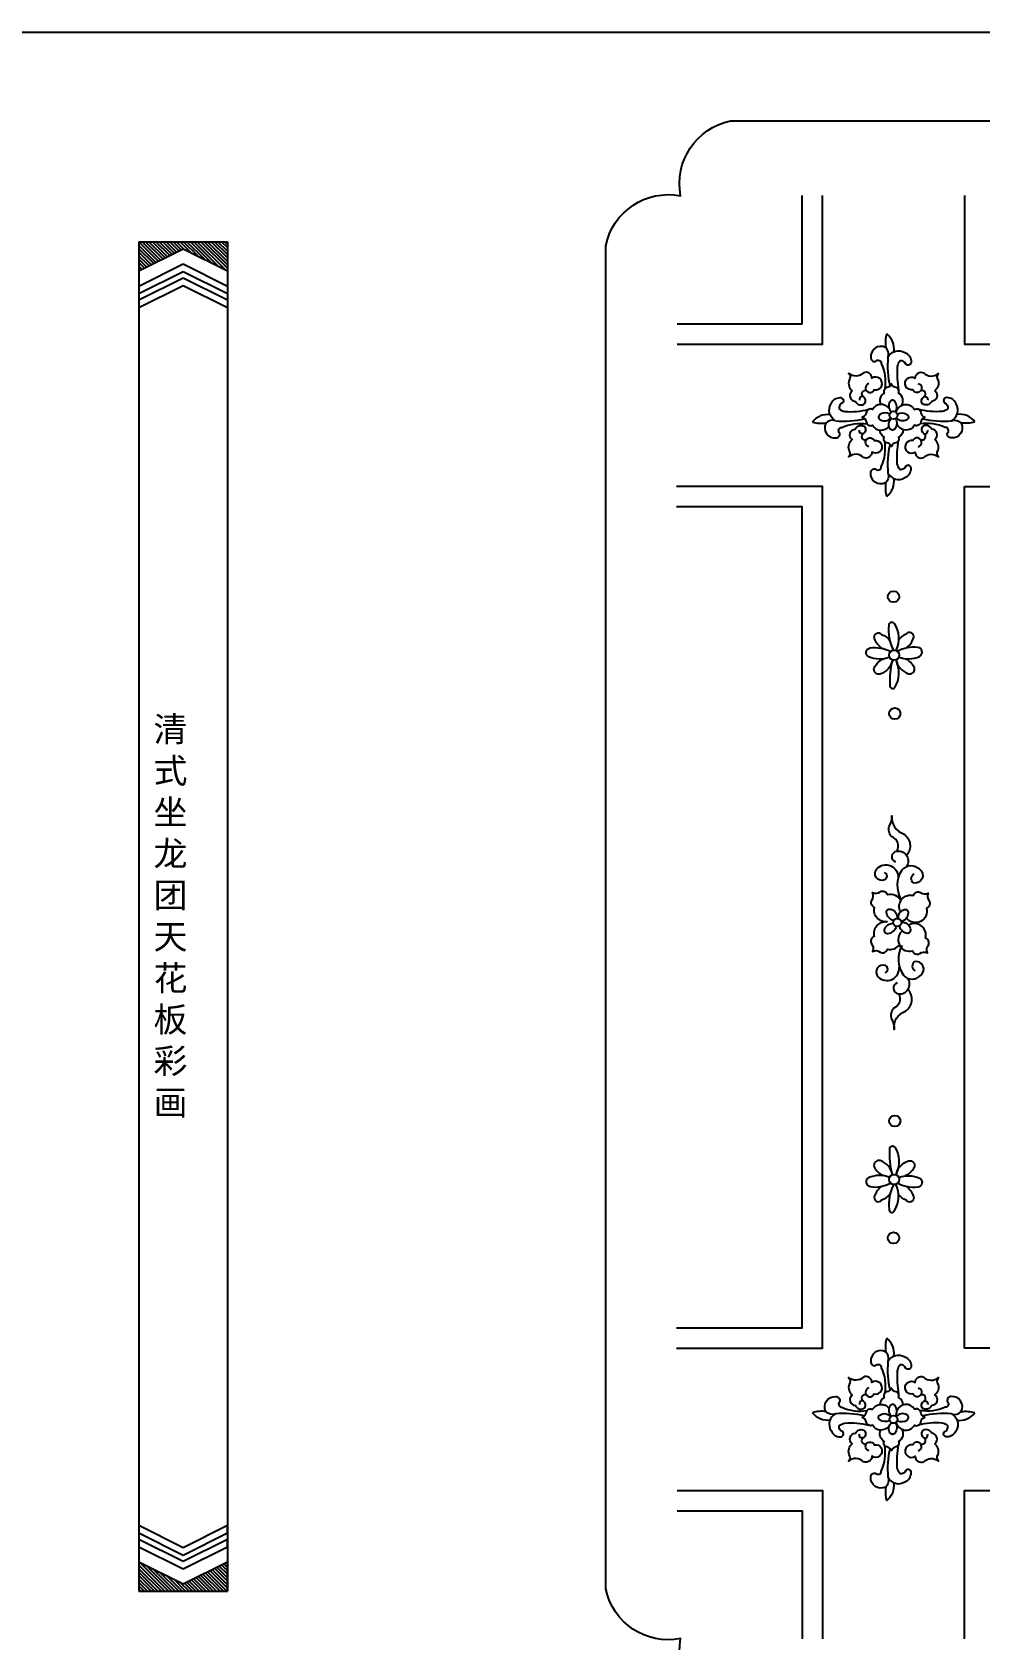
# Model space of a CAD drawing. Extents: x -66030 to 95157, y -13132 to 45879.
# Drawn here: x -41525 to -40360, y 6033 to 8010 of the extents above; entities that cross this region are included whole.
import ezdxf

# ---------------------------------------------------------------- set-up
doc = ezdxf.new("R2010")
doc.units = 0
doc.header["$LTSCALE"] = 100
doc.header["$MEASUREMENT"] = 0
for name, color, linetype in [('3', 11, 'CONTINUOUS'), ('4', 121, 'CONTINUOUS'), ('BH', 21, 'CONTINUOUS'), ('TEXT', 105, 'CONTINUOUS')]:
    doc.layers.add(name, color=color, linetype=linetype)
doc.styles.add('HZ', font='simhei.ttf')

# ---------------------------------------------------------------- blocks, each defined once
blk = doc.blocks.new('A$C7474708E')
at = {"layer": '3'}
for p, q in [((0, 1106.4), (0, 0)), ((0, 1106.4), (0, 1082.4)), ((0, 1106.4), (72.5, 1106.4)), ((0, 1082.4), (36.3, 1100.6)), ((36.3, 1100.6), (72.5, 1082.4)), ((72.5, 1106.4), (72.5, 0)), ((72.5, 1106.4), (72.5, 1082.4)), ((0, 1070), (36.3, 1088.1)), ((0, 1063.8), (36.3, 1081.9)), ((36.3, 1088.1), (72.5, 1070)), ((36.3, 1081.9), (72.5, 1063.8)), ((0, 1058.6), (36.3, 1076.8)), ((0, 1052.4), (36.3, 1070.6)), ((0, 1070), (0, 1063.8)), ((36.3, 1076.8), (72.5, 1058.6)), ((36.3, 1070.6), (72.5, 1052.4)), ((72.5, 1070), (72.5, 1063.8)), ((0, 1058.6), (0, 1052.4)), ((72.5, 1058.6), (72.5, 1052.4)), ((0, 54), (36.3, 35.9)), ((36.3, 35.9), (72.5, 54)), ((72.5, 47.8), (72.5, 54)), ((0, 47.8), (36.3, 29.6)), ((0, 42.7), (36.3, 24.5)), ((36.3, 29.6), (72.5, 47.8)), ((36.3, 24.5), (72.5, 42.7)), ((72.5, 36.4), (72.5, 42.7)), ((0, 36.4), (36.3, 18.3)), ((36.3, 18.3), (72.5, 36.4)), ((0, 24), (36.3, 5.9)), ((36.3, 5.9), (72.5, 24)), ((72.5, 0), (72.5, 24)), ((0, 0), (72.5, 0))]:
    blk.add_line(p, q, dxfattribs=at)
at = {"layer": 'BH'}
for p, q in [((15.8, 1090.3), (0, 1106.2)), ((13.9, 1089.4), (0, 1103.3)), ((12.1, 1088.5), (0, 1100.5)), ((10.2, 1087.5), (0, 1097.7)), ((8.3, 1086.6), (0, 1094.9)), ((17.7, 1091.3), (2.6, 1106.4)), ((19.6, 1092.2), (5.4, 1106.4)), ((21.5, 1093.2), (8.2, 1106.4)), ((23.4, 1094.1), (11.1, 1106.4)), ((25.3, 1095.1), (13.9, 1106.4)), ((27.1, 1096), (16.7, 1106.4)), ((29, 1096.9), (19.5, 1106.4)), ((30.9, 1097.9), (22.4, 1106.4)), ((32.8, 1098.8), (25.2, 1106.4)), ((34.7, 1099.8), (28, 1106.4)), ((37.2, 1100.1), (30.9, 1106.4)), ((42.9, 1097.2), (33.7, 1106.4)), ((48.5, 1094.4), (36.5, 1106.4)), ((54.2, 1091.6), (39.3, 1106.4)), ((59.8, 1088.8), (42.2, 1106.4)), ((65.5, 1085.9), (45, 1106.4)), ((71.2, 1083.1), (47.8, 1106.4)), ((72.5, 1084.6), (50.7, 1106.4)), ((72.5, 1087.4), (53.5, 1106.4)), ((72.5, 1090.2), (56.3, 1106.4)), ((72.5, 1093.1), (59.1, 1106.4)), ((72.5, 1095.9), (62, 1106.4)), ((72.5, 1098.7), (64.8, 1106.4)), ((72.5, 1101.5), (67.6, 1106.4)), ((72.5, 1104.4), (70.5, 1106.4)), ((6.4, 1085.6), (0, 1092)), ((4.5, 1084.7), (0, 1089.2)), ((2.6, 1083.7), (0, 1086.4)), ((0.7, 1082.8), (0, 1083.5)), ((21.3, 0), (0, 21.3)), ((18.4, 0), (0, 18.4)), ((15.6, 0), (0, 15.6)), ((24.1, 0), (0.2, 23.9)), ((26.9, 0), (5.8, 21.1)), ((29.7, 0), (11.5, 18.3)), ((32.6, 0), (17.2, 15.4)), ((66.5, 0), (52.5, 14)), ((69.3, 0), (54.4, 14.9)), ((72.2, 0), (56.3, 15.9)), ((72.5, 2.5), (58.2, 16.8)), ((72.5, 5.3), (60.1, 17.8)), ((72.5, 8.2), (61.9, 18.7)), ((72.5, 11), (63.8, 19.7)), ((72.5, 13.8), (65.7, 20.6)), ((72.5, 16.6), (67.6, 21.6)), ((72.5, 19.5), (69.5, 22.5)), ((72.5, 22.3), (71.4, 23.4)), ((12.8, 0), (0, 12.8)), ((9.9, 0), (0, 9.9)), ((7.1, 0), (0, 7.1)), ((4.3, 0), (0, 4.3)), ((1.5, 0), (0, 1.5)), ((35.4, 0), (22.8, 12.6)), ((38.2, 0), (28.5, 9.8)), ((41.1, 0), (34.1, 6.9)), ((43.9, 0), (37.4, 6.5)), ((46.7, 0), (39.3, 7.4)), ((49.5, 0), (41.2, 8.3)), ((52.4, 0), (43.1, 9.3)), ((55.2, 0), (45, 10.2)), ((58, 0), (46.9, 11.2)), ((60.9, 0), (48.7, 12.1)), ((63.7, 0), (50.6, 13.1))]:
    blk.add_line(p, q, dxfattribs=at)

msp = doc.modelspace()

# ---------------------------------------------------------------- linework, layer by layer
at = {"layer": '3', "color": 2}
msp.add_line((-66009.4, 8010), (95156.9, 8010), dxfattribs=at)
at = {"layer": '4'}
msp.add_lwpolyline([(-40819.9, 7747.3, -0.410539), (-40727.8, 7808.7, -0.410539), (-40666.5, 7900.8), (-39030.3, 7900.8, -0.410539), (-38968.9, 7808.7, -0.410539), (-38876.8, 7747.3), (-38876.8, 6095.6, -0.410539), (-38968.9, 6034.3, -0.410539), (-39030.3, 5942.2), (-40666.5, 5942.2, -0.410539), (-40727.8, 6034.3, -0.410539), (-40819.9, 6095.6)], format="xyb", close=True, dxfattribs=at)
for points in [[(-40732.1, 7651.4), (-40578.4, 7651.4), (-40578.4, 7808.9)], [(-40732.9, 6416.4), (-40578.4, 6416.4), (-40578.4, 7426.4), (-40732.9, 7426.4)], [(-40732.1, 6191.4), (-40578.4, 6191.4), (-40578.4, 6033.9)]]:
    msp.add_lwpolyline(points, dxfattribs=at)
for points in [[(-40472.7, 7610.1, 0.311733), (-40475.8, 7622.2, 0.590459), (-40493.9, 7609.9, 0.487915), (-40488, 7605.1, -0.693909), (-40480.9, 7602.5, -0.148721), (-40476.7, 7571.4)], [(-40472.7, 7610.1, -0.443233), (-40452, 7615.8, -0.304811), (-40444.2, 7604.5, -0.686141), (-40450.8, 7601.7, 0.353685), (-40457.8, 7605.9, 0.146626), (-40461.2, 7598.7, 0.059944), (-40459.6, 7570.1, 0.087935)], [(-40496.1, 7577.8, 1.636546), (-40489.6, 7570.2, 1.548823), (-40492.5, 7584.3, 0.546357), (-40502.9, 7591, -0.393377), (-40521.1, 7590.3, -0.373311), (-40520.6, 7581.9, 0.306577), (-40516.7, 7568.9, 0.690648), (-40512.8, 7555.9, 0.502489), (-40501.1, 7553.3, 0.393033), (-40502.9, 7561.4, 0.704198), (-40507.6, 7557.2)], [(-40455.7, 7551, 0.410819), (-40459.6, 7566, 0.45718), (-40462.7, 7572.8, -0.30571), (-40468.5, 7577.3, -0.30571), (-40474.2, 7572.8, 0.45718), (-40477.3, 7566, 0.378343), (-40481.8, 7552.1)], [(-40435.6, 7577.8, -1.636546), (-40442.1, 7570.2, -1.548823), (-40439.2, 7584.3, -0.546357), (-40428.8, 7591, 0.393377), (-40410.6, 7590.3, 0.373311), (-40411.1, 7581.9, -0.306577), (-40415, 7568.9, -0.690648), (-40418.9, 7555.9, -0.502489), (-40430.7, 7553.3, -0.393033), (-40428.8, 7561.4, -0.704198), (-40424.1, 7557.2)], [(-40537.1, 7532.1, -0.443233), (-40542.7, 7552.8, -0.304811), (-40531.5, 7560.6, -0.686141), (-40528.7, 7554, 0.353685), (-40532.9, 7546.9, 0.146626), (-40525.7, 7543.5, 0.089866), (-40496.3, 7546.2, 0.087935)], [(-40463.5, 7543.1, 0.300325), (-40464.3, 7556.1, 0.533403), (-40470.5, 7555.1, 0.352665), (-40468.5, 7542.9, 0.352665)], [(-40394.6, 7532.1, 0.443233), (-40389, 7552.8, 0.304811), (-40400.3, 7560.6, 0.686141), (-40403.1, 7554, -0.353685), (-40398.9, 7546.9, -0.146626), (-40406.1, 7543.5, -0.089866), (-40435.5, 7546.2, -0.087935)], [(-40471.4, 7547.2, 0.533974), (-40491.7, 7546.1, 0.45718), (-40499.3, 7542.7, -0.30571), (-40504.3, 7536.3, -0.30571), (-40499.3, 7529.9, 0.45718), (-40491.7, 7526.5, 0.526683), (-40471.5, 7525.2, 0.526683)], [(-40470.7, 7540.5, 0.28385), (-40483.1, 7539.3, 0.533403), (-40482.1, 7533.1, 0.373139), (-40469.4, 7535.7, 0.3606)], [(-40463.5, 7534.8, -0.300325), (-40464.3, 7521.7, -0.533403), (-40470.5, 7522.7, -0.352665), (-40468.5, 7534.9, -0.352665)], [(-40462.6, 7542.4, -0.683564), (-40440.1, 7546.1, -0.45718), (-40432.4, 7542.7, 0.30571), (-40427.4, 7536.3, 0.30571), (-40432.4, 7529.9, -0.45718), (-40440.1, 7526.5, -0.620964), (-40461.9, 7528.2, -0.620964)], [(-40461.1, 7540.5, -0.28385), (-40448.7, 7539.3, -0.533403), (-40449.7, 7533.1, -0.373139), (-40462.3, 7535.7, -0.3606)], [(-40537.1, 7532.1, 0.311733), (-40549.1, 7529, 0.590459), (-40536.9, 7510.9, 0.487915), (-40532, 7516.8, -0.693909), (-40529.5, 7523.9, -0.148721), (-40498.3, 7528.1)], [(-40496.1, 7500.1, -1.636546), (-40489.6, 7507.6, -1.548823), (-40492.5, 7493.6, -0.546357), (-40502.9, 7486.8, 0.393377), (-40521.1, 7487.6, 0.373311), (-40520.6, 7495.9, -0.306577), (-40516.7, 7508.9, -0.690648), (-40512.8, 7521.9, -0.502489), (-40501.1, 7524.5, -0.393033), (-40502.9, 7516.4, -0.704198), (-40507.6, 7520.6)], [(-40454.2, 7521.1, -0.258778), (-40459.6, 7511.8, -0.45718), (-40462.7, 7505, 0.30571), (-40468.5, 7500.5, 0.30571), (-40474.2, 7505, -0.45718), (-40477.3, 7511.8, -0.247618), (-40482.7, 7520.6, -0.247618)], [(-40435.6, 7500.1, 1.636546), (-40442.1, 7507.6, 1.548823), (-40439.2, 7493.6, 0.546357), (-40428.8, 7486.8, -0.393377), (-40410.6, 7487.6, -0.373311), (-40411.1, 7495.9, 0.306577), (-40415, 7508.9, 0.690648), (-40418.9, 7521.9, 0.502489), (-40430.7, 7524.5, 0.393033), (-40428.8, 7516.4, 0.704198), (-40424.1, 7520.6)], [(-40394.6, 7532.1, -0.311733), (-40382.6, 7529, -0.590459), (-40394.8, 7510.9, -0.487915), (-40399.7, 7516.8, 0.693909), (-40402.3, 7523.9, 0.148721), (-40433.4, 7528.1)], [(-40472.7, 7467.7, -0.311733), (-40475.8, 7455.7, -0.590459), (-40493.9, 7467.9, -0.487915), (-40488, 7472.8, 0.693909), (-40480.9, 7475.3, 0.148721), (-40476.7, 7506.5)], [(-40472.7, 7467.7, 0.443233), (-40452, 7462.1, 0.304811), (-40444.2, 7473.3, 0.686141), (-40450.8, 7476.1, -0.353685), (-40457.8, 7471.9, -0.146626), (-40461.2, 7479.1, -0.059944), (-40459.6, 7507.7, -0.087935)], [(-40465.7, 7250, -0.146561), (-40471.2, 7280.6, -0.800705), (-40465.1, 7282.9, -0.258703), (-40463.1, 7249.7)], [(-40480.3, 7252.3, -0.164136), (-40489.3, 7264.1, -0.903948), (-40480.5, 7269.1, -0.179229), (-40470.2, 7261.1)], [(-40450.1, 7252.7, 0.164136), (-40441.4, 7264.7, 0.903948), (-40450.3, 7269.4, 0.161782), (-40459.8, 7262.3, 0.161782)], [(-40470.8, 7241.3, -0.203229), (-40496.4, 7241.7, -0.731757), (-40494.5, 7252.7, -0.164865), (-40469.4, 7248.3, -0.164865)], [(-40467.4, 7238, -0.287238), (-40482.3, 7220.6, -0.599034), (-40489.7, 7228.1, -0.173595), (-40478.5, 7239.2, -0.173595)], [(-40467.3, 7237.1, 0.092043), (-40470.3, 7206.4, 0.800705), (-40464.2, 7204.2, 0.247831), (-40462.3, 7236.2, 0.247831)], [(-40462.7, 7238.1, 0.287238), (-40447.4, 7221, 0.599034), (-40440.2, 7228.6, 0.173595), (-40451.6, 7239.5, 0.173595)], [(-40459.4, 7241.4, 0.203229), (-40433.8, 7242.3, 0.731757), (-40436, 7253.3, 0.164865), (-40461, 7248.4, 0.164865)], [(-40461.4, 7002.8, 0.45279), (-40468, 7020.2, -0.271245), (-40471.1, 7033.5, 0.158832), (-40467.9, 7046.3, 0.359028), (-40453.5, 7024.2, -0.453133), (-40449.9, 6997.5, -0.453133)], [(-40463, 6989.1, -0.804092), (-40461.4, 7002.8, -0.636197), (-40449.8, 6983.8, -0.636197)], [(-40477.3, 6976.5, -0.642182), (-40476.8, 6967.5, -0.803522), (-40486.4, 6981.1, -0.710529), (-40460.2, 6969.8, -0.710529)], [(-40456.1, 6943.4, -0.294866), (-40455.2, 6979.7, -0.458135), (-40433.8, 6980.4, -0.810689), (-40441.3, 6963.6, -0.54116), (-40440.6, 6974.8)], [(-40473.4, 6916, -0.533974), (-40489.2, 6933.5, -0.45718), (-40492.7, 6942.4, 0.30571), (-40491.6, 6951.7, 0.30571), (-40482.3, 6952.9, -0.45718), (-40473.3, 6949.6, -0.362121), (-40456.9, 6941.9, -0.362121)], [(-40457.2, 6928, -0.646387), (-40441.4, 6948.4, -0.45718), (-40432.5, 6952, 0.30571), (-40423.2, 6951, 0.30571), (-40421.9, 6941.7, -0.45718), (-40425.2, 6932.7, -0.827549), (-40450.1, 6920.5)], [(-40466.1, 6917.3, -0.28385), (-40474.5, 6927.4, -0.533403), (-40469.1, 6931.3, -0.373139), (-40461.5, 6920, -0.3606)], [(-40456.4, 6916.3, 0.300325), (-40447.5, 6926.7, 0.533403), (-40452.8, 6930.5, 0.352665), (-40460.4, 6919.9, 0.352665)], [(-40474.3, 6915.6, 0.533974), (-40489.7, 6897.8, 0.45718), (-40493, 6888.8, -0.30571), (-40491.7, 6879.5, -0.30571), (-40482.3, 6878.5, 0.45718), (-40473.4, 6882.1, 0.302883), (-40458.7, 6887.5, 0.302883)], [(-40462.6, 6910.1, -0.300325), (-40472.9, 6901, -0.533403), (-40476.8, 6906.3, -0.352665), (-40466.2, 6914, -0.352665)], [(-40455, 6904.6, 0.804392), (-40442.4, 6880, 0.45718), (-40433.4, 6876.7, -0.30571), (-40424.1, 6877.9, -0.30571), (-40423, 6887.2, 0.45718), (-40426.5, 6896.1, 0.666811), (-40447.4, 6911.7, 0.620964)], [(-40458.9, 6910.2, 0.28385), (-40448.7, 6902, 0.533403), (-40444.9, 6907.3, 0.373139), (-40456.3, 6914.8, 0.3606)], [(-40455.4, 6886.7, 0.294866), (-40453.7, 6850.3, 0.458135), (-40432.4, 6850.2, 0.810689), (-40440.3, 6866.7, 0.54116), (-40439.3, 6855.6)], [(-40476, 6853.1, 0.642182), (-40475.7, 6862.1, 0.803522), (-40484.9, 6848.3, 0.710529), (-40459, 6860.1, 0.710529)], [(-40461.3, 6840.9, 0.804092), (-40459.5, 6827.2, 0.636197), (-40448.3, 6846.4, 0.636197)], [(-40459.5, 6827.2, -0.45279), (-40465.7, 6809.6, 0.271245), (-40468.5, 6796.3, -0.158832), (-40465, 6783.5, -0.359028), (-40451.1, 6805.9, 0.453133), (-40448.1, 6832.7, 0.453133)], [(-40467.3, 6605.7, -0.092043), (-40470.3, 6636.4, -0.800705), (-40464.2, 6638.6, -0.247831), (-40462.3, 6606.6, -0.247831)], [(-40470.8, 6601.5, 0.203229), (-40496.4, 6601.2, 0.731757), (-40494.5, 6590.2, 0.164865), (-40469.4, 6594.5, 0.164865)], [(-40467.4, 6604.8, 0.287238), (-40482.3, 6622.2, 0.599034), (-40489.7, 6614.7, 0.173595), (-40478.5, 6603.6, 0.173595)], [(-40462.7, 6604.7, -0.287238), (-40447.4, 6621.8, -0.599034), (-40440.2, 6614.2, -0.173595), (-40451.6, 6603.3, -0.173595)], [(-40480.3, 6590.5, 0.164136), (-40489.3, 6578.7, 0.903948), (-40480.5, 6573.8, 0.179229), (-40470.2, 6581.7)], [(-40465.7, 6592.8, 0.146561), (-40471.2, 6562.2, 0.800705), (-40465.1, 6559.9, 0.258703), (-40463.1, 6593.1)], [(-40459.4, 6601.4, -0.203229), (-40433.8, 6600.5, -0.731757), (-40436, 6589.5, -0.164865), (-40461, 6594.4, -0.164865)], [(-40450.1, 6590.2, -0.164136), (-40441.4, 6578.2, -0.903948), (-40450.3, 6573.4, -0.161782), (-40459.8, 6580.6, -0.161782)], [(-40472.7, 6375.1, 0.311733), (-40475.8, 6387.2, 0.590459), (-40493.9, 6374.9, 0.487915), (-40488, 6370.1, -0.693909), (-40480.9, 6367.5, -0.148721), (-40476.7, 6336.4)], [(-40472.7, 6375.1, -0.443233), (-40452, 6380.8, -0.304811), (-40444.2, 6369.5, -0.686141), (-40450.8, 6366.7, 0.353685), (-40457.8, 6370.9, 0.146626), (-40461.2, 6363.7, 0.059944), (-40459.6, 6335.1, 0.087935)], [(-40496.1, 6342.8, 1.636546), (-40489.6, 6335.2, 1.548823), (-40492.5, 6349.3, 0.546357), (-40502.9, 6356, -0.393377), (-40521.1, 6355.3, -0.373311), (-40520.6, 6346.9, 0.306577), (-40516.7, 6333.9, 0.690648), (-40512.8, 6320.9, 0.502489), (-40501.1, 6318.3, 0.393033), (-40502.9, 6326.4, 0.704198), (-40507.6, 6322.2)], [(-40435.6, 6342.8, -1.636546), (-40442.1, 6335.2, -1.548823), (-40439.2, 6349.3, -0.546357), (-40428.8, 6356, 0.393377), (-40410.6, 6355.3, 0.373311), (-40411.1, 6346.9, -0.306577), (-40415, 6333.9, -0.690648), (-40418.9, 6320.9, -0.502489), (-40430.7, 6318.3, -0.393033), (-40428.8, 6326.4, -0.704198), (-40424.1, 6322.2)], [(-40537.1, 6310.7, -0.311733), (-40549.1, 6313.8, -0.590459), (-40536.9, 6332, -0.487915), (-40532, 6326.1, 0.693909), (-40529.5, 6318.9, 0.148721), (-40498.3, 6314.8)], [(-40454.2, 6321.8, 0.258778), (-40459.6, 6331, 0.45718), (-40462.7, 6337.8, -0.30571), (-40468.5, 6342.3, -0.30571), (-40474.2, 6337.8, 0.45718), (-40477.3, 6331, 0.247618), (-40482.7, 6322.2, 0.247618)], [(-40394.6, 6310.7, 0.311733), (-40382.6, 6313.8, 0.590459), (-40394.8, 6332, 0.487915), (-40399.7, 6326.1, -0.693909), (-40402.3, 6318.9, -0.148721), (-40433.4, 6314.8)], [(-40537.1, 6310.7, 0.443233), (-40542.7, 6290.1, 0.304811), (-40531.5, 6282.3, 0.686141), (-40528.7, 6288.9, -0.353685), (-40532.9, 6295.9, -0.146626), (-40525.7, 6299.3, -0.089866), (-40496.3, 6296.7, -0.087935)], [(-40471.4, 6295.6, -0.533974), (-40491.7, 6296.7, -0.45718), (-40499.3, 6300.1, 0.30571), (-40504.3, 6306.5, 0.30571), (-40499.3, 6312.9, -0.45718), (-40491.7, 6316.3, -0.526683), (-40471.5, 6317.7, -0.526683)], [(-40470.7, 6302.3, -0.28385), (-40483.1, 6303.5, -0.533403), (-40482.1, 6309.7, -0.373139), (-40469.4, 6307.2, -0.3606)], [(-40463.5, 6308.1, 0.300325), (-40464.3, 6321.1, 0.533403), (-40470.5, 6320.1, 0.352665), (-40468.5, 6307.9, 0.352665)], [(-40462.6, 6300.4, 0.683564), (-40440.1, 6296.7, 0.45718), (-40432.4, 6300.1, -0.30571), (-40427.4, 6306.5, -0.30571), (-40432.4, 6312.9, 0.45718), (-40440.1, 6316.3, 0.620964), (-40461.9, 6314.7, 0.620964)], [(-40461.1, 6302.3, 0.28385), (-40448.7, 6303.5, 0.533403), (-40449.7, 6309.7, 0.373139), (-40462.3, 6307.2, 0.3606)], [(-40394.6, 6310.7, -0.443233), (-40389, 6290.1, -0.304811), (-40400.3, 6282.3, -0.686141), (-40403.1, 6288.9, 0.353685), (-40398.9, 6295.9, 0.146626), (-40406.1, 6299.3, 0.089866), (-40435.5, 6296.7, 0.087935)], [(-40496.1, 6265.1, -1.636546), (-40489.6, 6272.6, -1.548823), (-40492.5, 6258.6, -0.546357), (-40502.9, 6251.8, 0.393377), (-40521.1, 6252.6, 0.373311), (-40520.6, 6260.9, -0.306577), (-40516.7, 6273.9, -0.690648), (-40512.8, 6286.9, -0.502489), (-40501.1, 6289.5, -0.393033), (-40502.9, 6281.4, -0.704198), (-40507.6, 6285.6)], [(-40455.7, 6291.8, -0.410819), (-40459.6, 6276.8, -0.45718), (-40462.7, 6270, 0.30571), (-40468.5, 6265.5, 0.30571), (-40474.2, 6270, -0.45718), (-40477.3, 6276.8, -0.378343), (-40481.8, 6290.7)], [(-40463.5, 6299.8, -0.300325), (-40464.3, 6286.7, -0.533403), (-40470.5, 6287.7, -0.352665), (-40468.5, 6299.9, -0.352665)], [(-40435.6, 6265.1, 1.636546), (-40442.1, 6272.6, 1.548823), (-40439.2, 6258.6, 0.546357), (-40428.8, 6251.8, -0.393377), (-40410.6, 6252.6, -0.373311), (-40411.1, 6260.9, 0.306577), (-40415, 6273.9, 0.690648), (-40418.9, 6286.9, 0.502489), (-40430.7, 6289.5, 0.393033), (-40428.8, 6281.4, 0.704198), (-40424.1, 6285.6)], [(-40472.7, 6232.7, -0.311733), (-40475.8, 6220.7, -0.590459), (-40493.9, 6232.9, -0.487915), (-40488, 6237.8, 0.693909), (-40480.9, 6240.3, 0.148721), (-40476.7, 6271.5)], [(-40472.7, 6232.7, 0.443233), (-40452, 6227.1, 0.304811), (-40444.2, 6238.3, 0.686141), (-40450.8, 6241.1, -0.353685), (-40457.8, 6236.9, -0.146626), (-40461.2, 6244.1, -0.059944), (-40459.6, 6272.7, -0.087935)]]:
    msp.add_lwpolyline(points, format="xyb", dxfattribs=at)
for centre, radius in [((-40465.9, 7538.9), 4.8), ((-40465.9, 7315.7), 6.92), ((-40465.1, 7243.8), 6.23), ((-40464.3, 7171.9), 6.92), ((-40461.3, 6915), 5.04), ((-40464.3, 6670.9), 6.92), ((-40465.1, 6599), 6.23), ((-40465.9, 6527.1), 6.92), ((-40465.9, 6303.9), 4.8)]:
    msp.add_circle(centre, radius, dxfattribs=at)
for centre, radius, start, end in [((-40437.3, 7627.8), 38.6, 163.3784, 188.3606), ((-40488.9, 7620.1), 23.8, 352.435, 52.1163), ((-40364.8, 7599.8), 108.4, 174.5174, 193.4845), ((-40501, 7565.1), 4.19, 65.4995, 242.9163), ((-40430.7, 7565.1), 4.19, 297.0837, 114.5005), ((-40547, 7515.9), 23.8, 82.435, 142.1163), ((-40526.7, 7640), 108.4, 264.5174, 283.4845), ((-40405, 7640), 108.4, 256.5155, 275.4826), ((-40384.8, 7516.3), 23.8, 37.8837, 97.565), ((-40554.7, 7567.5), 38.6, 253.3784, 278.3606), ((-40501, 7512.7), 4.19, 117.0837, 294.5005), ((-40430.7, 7512.7), 4.19, 245.4995, 62.9163), ((-40377, 7567.9), 38.6, 261.6394, 286.6216), ((-40364.8, 7478.1), 108.4, 166.5155, 185.4826), ((-40437.3, 7450), 38.6, 171.6394, 196.6216), ((-40488.9, 7457.8), 23.8, 307.8837, 7.565), ((-40437.3, 6392.8), 38.6, 163.3784, 188.3606), ((-40488.9, 6385.1), 23.8, 352.435, 52.1163), ((-40364.8, 6364.8), 108.4, 174.5174, 193.4845), ((-40501, 6330.1), 4.19, 65.4995, 242.9163), ((-40430.7, 6330.1), 4.19, 297.0837, 114.5005), ((-40554.7, 6275.3), 38.6, 81.6394, 106.6216), ((-40547, 6326.9), 23.8, 217.8837, 277.565), ((-40526.7, 6202.8), 108.4, 76.5155, 95.4826), ((-40405, 6202.8), 108.4, 84.5174, 103.4845), ((-40384.8, 6326.5), 23.8, 262.435, 322.1163), ((-40377, 6274.9), 38.6, 73.3784, 98.3606), ((-40501, 6277.7), 4.19, 117.0837, 294.5005), ((-40364.8, 6243.1), 108.4, 166.5155, 185.4826), ((-40430.7, 6277.7), 4.19, 245.4995, 62.9163), ((-40437.3, 6215), 38.6, 171.6394, 196.6216), ((-40488.9, 6222.8), 23.8, 307.8837, 7.565)]:
    msp.add_arc(centre, radius, start, end, dxfattribs=at)
at = {"layer": 'TEXT'}
for points in [[(-40732.1, 7626.4), (-40553.4, 7626.4), (-40553.4, 7808.9)], [(-40378.4, 7808.9), (-40378.4, 7626.4), (-39318.4, 7626.4), (-39318.4, 7808.9)], [(-40732.9, 6391.4), (-40553.4, 6391.4), (-40553.4, 7451.4), (-40732.9, 7451.4)], [(-40732.1, 6216.4), (-40553.4, 6216.4), (-40553.4, 6033.9)], [(-40378.4, 6033.9), (-40378.4, 6216.4), (-39318.4, 6216.4), (-39318.4, 6033.9)]]:
    msp.add_lwpolyline(points, dxfattribs=at)
msp.add_lwpolyline([(-40378.4, 7451.4), (-39318.4, 7451.4), (-39318.4, 6391.4), (-40378.4, 6391.4)], close=True, dxfattribs=at)

# ---------------------------------------------------------------- block references
at = {"layer": '4', "xscale": 1.5, "yscale": 1.5, "zscale": 1.5}
msp.add_blockref('A$C7474708E', (-41394.1, 6092.7), dxfattribs=at)

# ---------------------------------------------------------------- texts
at = {"layer": 'TEXT', "insert": (-41376.2, 6921.6), "char_height": 30.6, "attachment_point": 4, "style": 'HZ'}
msp.add_mtext('清\\P式\\P坐\\P龙\\P团\\P天\\P花\\P板\\P彩\\P画', dxfattribs=at)

doc.saveas('drawing.dxf')
